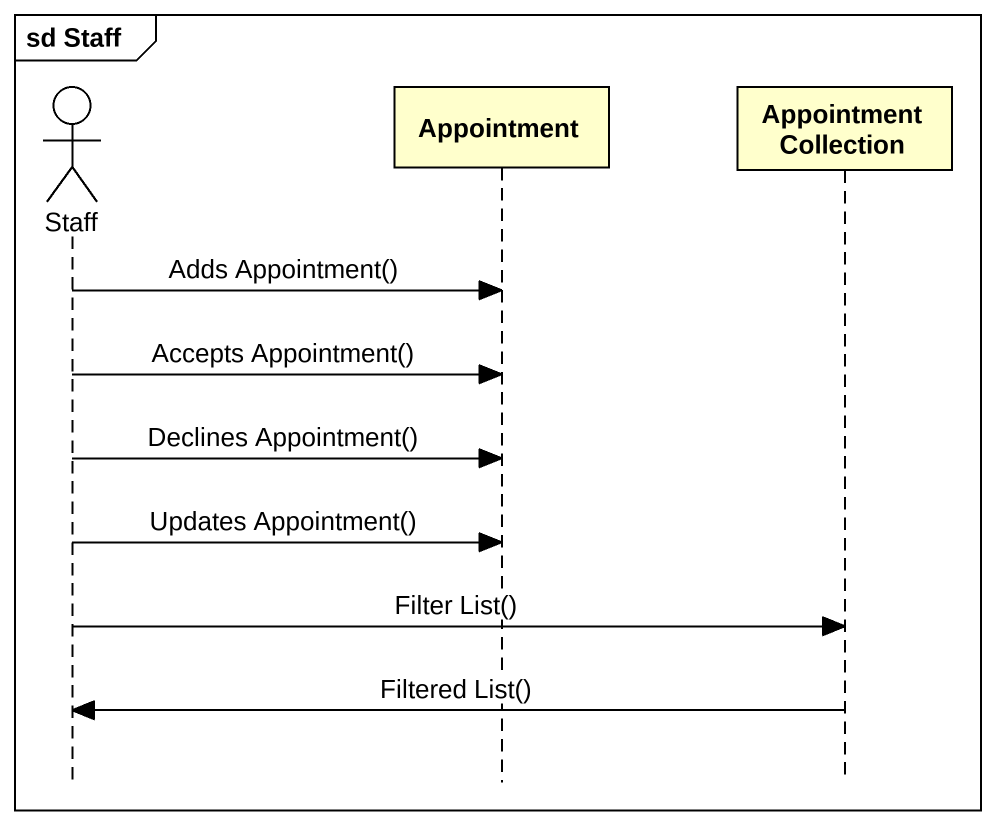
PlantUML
@startuml
mainframe sd Staff
hide footbox
actor Staff
participant Appointment
participant "Appointment Collection" as Appointment_Collection

Staff -> Appointment : Adds Appointment()
Staff -> Appointment : Accepts Appointment()
Staff -> Appointment : Declines Appointment()
Staff -> Appointment : Updates Appointment()
Staff -> Appointment_Collection : Filter List()
Appointment_Collection -> Staff : Filtered List()
@enduml
